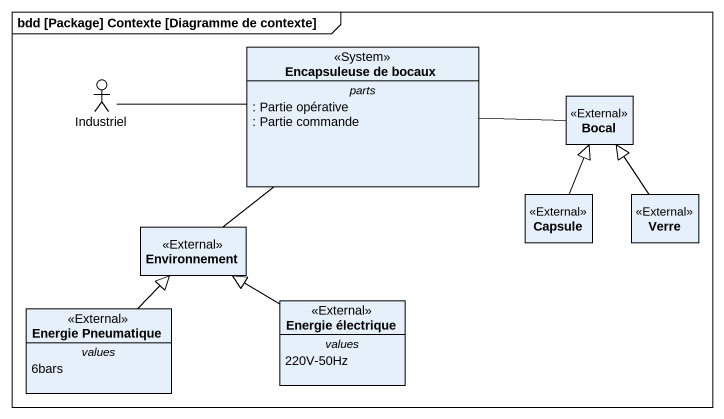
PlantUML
@startuml
mainframe bdd [Package] Contexte [Diagramme de contexte]
allowmixing
hide circle
hide empty members
class "Encapsuleuse de bocaux" as Encapsuleuse_de_bocaux <<System>> {
  -- parts --
  : Partie opérative
  : Partie commande
}
actor Industriel
class Bocal <<External>>
class Capsule <<External>>
class Verre <<External>>
class Environnement <<External>>
class "Energie Pneumatique" as Energie_Pneumatique <<External>> {
  -- values --
  6bars
}
class "Energie électrique" as Energie_électrique <<External>> {
  -- values --
  220V-50Hz
}
Encapsuleuse_de_bocaux -right- Bocal
Industriel -right- Encapsuleuse_de_bocaux
Capsule -up-|> Bocal
Verre -up-|> Bocal
Environnement -up- Encapsuleuse_de_bocaux
Energie_Pneumatique -up-|> Environnement
Energie_électrique -up-|> Environnement
@enduml
